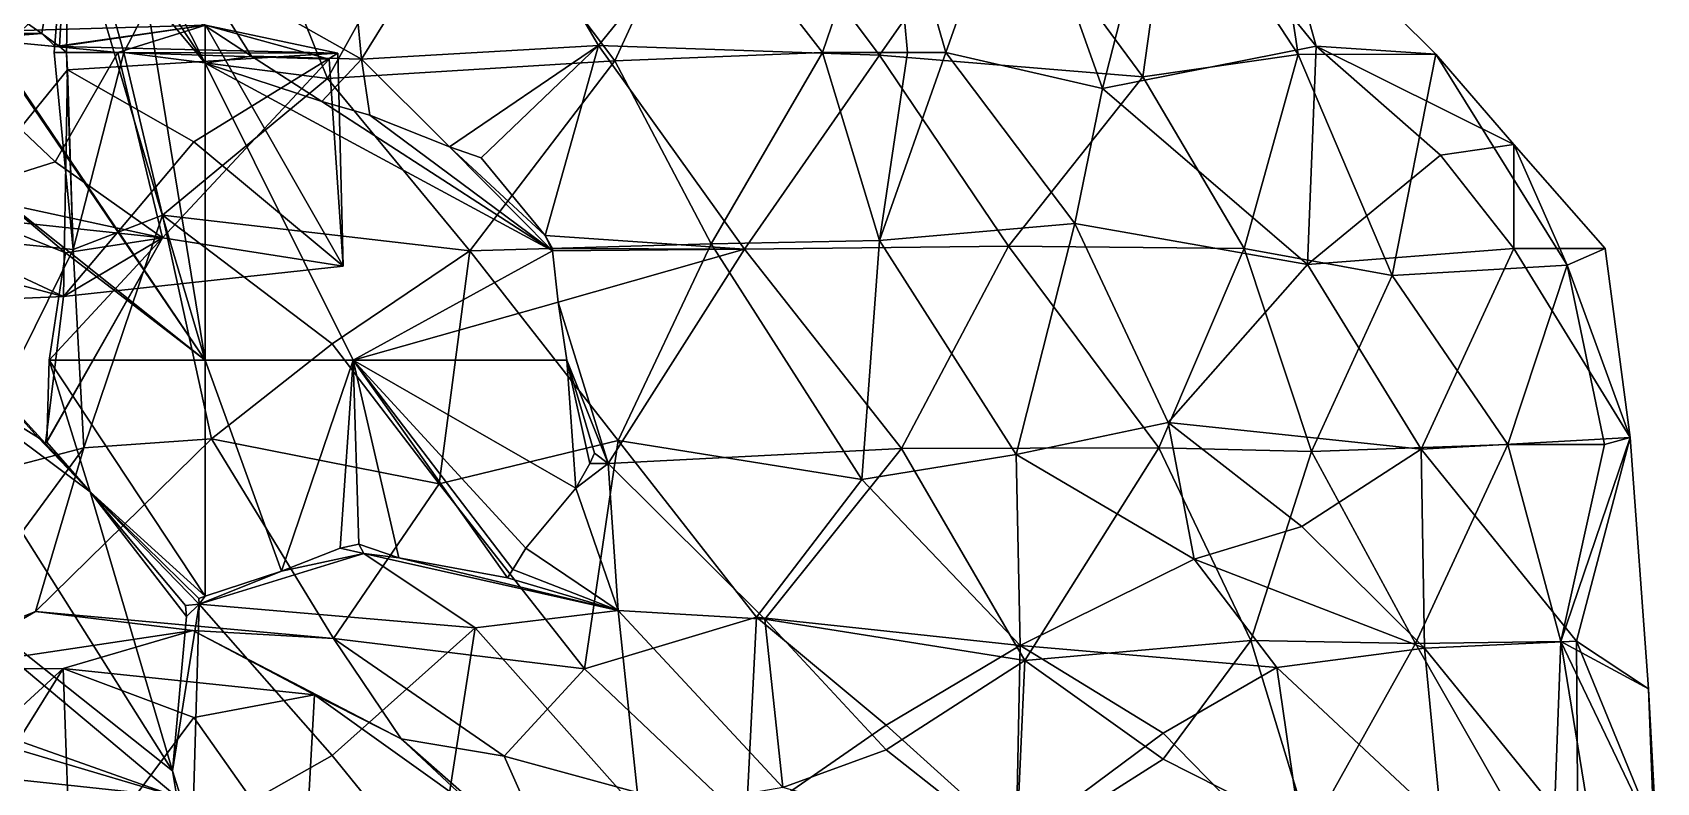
# Model space of a CAD drawing. Extents: x 290034 to 295698, y 4553723 to 4561693.
# Drawn here: x 291304.3 to 291452, y 4554350.4 to 4554418.6 of the extents above; entities that cross this region are included whole.
import ezdxf

# ---------------------------------------------------------------- set-up
doc = ezdxf.new("R2010")
doc.units = 0
doc.layers.add('Au_ppm_Pref_-_0_2', color=7, linetype='CONTINUOUS')

msp = doc.modelspace()

# ---------------------------------------------------------------- linework, layer by layer
at = {"layer": 'Au_ppm_Pref_-_0_2'}
for points in [[(291307.67, 4554434.24, 1806.18), (291312.59, 4554416.79, 1802.56), (291322.47, 4554435.85, 1800.82)], [(291322.47, 4554435.85, 1800.82), (291312.59, 4554416.79, 1802.56), (291331.11, 4554414.41, 1800.77)], [(291318.95, 4554424.77, 1831.97), (291332.23, 4554436.79, 1831.55), (291334.22, 4554416.16, 1834.29)], [(291322.47, 4554435.85, 1800.82), (291331.11, 4554414.41, 1800.77), (291342.69, 4554435.29, 1798.69)], [(291332.23, 4554436.79, 1831.55), (291345.66, 4554434.61, 1833.42), (291334.22, 4554416.16, 1834.29)], [(291306.46, 4554434.44, 1828.74), (291300.98, 4554416.79, 1827.99), (291292.78, 4554434.22, 1823.73)], [(291305.13, 4554418.51, 1811.49), (291307.67, 4554434.24, 1806.18), (291293.75, 4554426.45, 1808.78)], [(291306.46, 4554434.44, 1828.74), (291301.07, 4554416.79, 1828.03), (291300.98, 4554416.79, 1827.99)], [(291306.46, 4554434.44, 1828.74), (291309.43, 4554424.46, 1830.99), (291301.07, 4554416.79, 1828.03)], [(291305.13, 4554418.51, 1811.49), (291306.74, 4554417.34, 1811.49), (291307.67, 4554434.24, 1806.18)], [(291307.37, 4554416.79, 1811.01), (291306.26, 4554416.79, 1805.55), (291307.67, 4554434.24, 1806.18)], [(291307.67, 4554434.24, 1806.18), (291306.26, 4554416.79, 1805.55), (291312.59, 4554416.79, 1802.56)], [(291307.67, 4554434.24, 1806.18), (291306.74, 4554417.34, 1811.49), (291307.37, 4554416.79, 1811.01)], [(291331.11, 4554414.41, 1800.77), (291357.25, 4554416.02, 1798.84), (291342.69, 4554435.29, 1798.69)], [(291345.66, 4554434.61, 1833.42), (291355.76, 4554417.42, 1836.79), (291334.22, 4554416.16, 1834.29)], [(291342.69, 4554435.29, 1798.69), (291357.25, 4554416.02, 1798.84), (291364.5, 4554431.77, 1800.12)], [(291355.76, 4554417.42, 1836.79), (291345.66, 4554434.61, 1833.42), (291368.68, 4554433.34, 1834.32)], [(291376.13, 4554416.79, 1802.35), (291382.22, 4554434.62, 1805.62), (291364.5, 4554431.77, 1800.12)], [(291376.13, 4554416.79, 1802.35), (291383.88, 4554416.79, 1805.55), (291382.22, 4554434.62, 1805.62)], [(291387.36, 4554416.79, 1808.94), (291393.88, 4554435.21, 1811.8), (291382.22, 4554434.62, 1805.62)], [(291383.88, 4554416.79, 1805.55), (291387.36, 4554416.79, 1808.94), (291382.22, 4554434.62, 1805.62)], [(291387.36, 4554416.79, 1808.94), (291401.6, 4554413.52, 1812.39), (291393.88, 4554435.21, 1811.8)], [(291401.6, 4554413.52, 1812.39), (291407.01, 4554434.6, 1817.46), (291393.88, 4554435.21, 1811.8)], [(291401.6, 4554413.52, 1812.39), (291421.03, 4554417.36, 1816.3), (291407.01, 4554434.6, 1817.46)], [(291407.01, 4554434.6, 1817.46), (291421.03, 4554417.36, 1816.3), (291417.16, 4554431.29, 1822.56)], [(291368.68, 4554433.34, 1834.32), (291381.32, 4554416.53, 1835.1), (291355.76, 4554417.42, 1836.79)], [(291368.68, 4554433.34, 1834.32), (291392.27, 4554432.19, 1833.38), (291381.32, 4554416.53, 1835.1)], [(291392.27, 4554432.19, 1833.38), (291408.01, 4554434.04, 1829.28), (291405.27, 4554414.58, 1833.63)], [(291419.39, 4554416.61, 1829.25), (291405.27, 4554414.58, 1833.63), (291408.01, 4554434.04, 1829.28)], [(291419.39, 4554416.61, 1829.25), (291408.01, 4554434.04, 1829.28), (291417.16, 4554431.29, 1822.56)], [(291364.5, 4554431.77, 1800.12), (291357.25, 4554416.02, 1798.84), (291376.13, 4554416.79, 1802.35)], [(291381.32, 4554416.53, 1835.1), (291392.27, 4554432.19, 1833.38), (291405.27, 4554414.58, 1833.63)], [(291419.39, 4554416.61, 1829.25), (291417.16, 4554431.29, 1822.56), (291431.93, 4554416.62, 1823.22)], [(291431.93, 4554416.62, 1823.22), (291417.16, 4554431.29, 1822.56), (291421.03, 4554417.36, 1816.3)], [(291283.14, 4554416.79, 1811.49), (291305.13, 4554418.51, 1811.49), (291293.75, 4554426.45, 1808.78)], [(291301.07, 4554416.79, 1828.03), (291309.43, 4554424.46, 1830.99), (291320, 4554388.82, 1829.15)], [(291314.53, 4554422.34, 1831.96), (291320, 4554388.82, 1829.15), (291309.43, 4554424.46, 1830.99)], [(291320, 4554419.21, 1832.89), (291318.95, 4554424.77, 1831.97), (291324.21, 4554416.44, 1833.59)], [(291324.21, 4554416.44, 1833.59), (291318.95, 4554424.77, 1831.97), (291334.22, 4554416.16, 1834.29)], [(291314.53, 4554422.34, 1831.96), (291316.14, 4554421.67, 1832.26), (291320, 4554415.82, 1832.47)], [(291320, 4554388.82, 1829.15), (291314.53, 4554422.34, 1831.96), (291320, 4554415.82, 1832.47)], [(291316.14, 4554421.67, 1832.26), (291317.43, 4554420.84, 1832.47), (291320, 4554415.82, 1832.47)], [(291317.43, 4554420.84, 1832.47), (291320, 4554419.21, 1832.89), (291320, 4554415.82, 1832.47)], [(291283.14, 4554416.79, 1811.49), (291294.02, 4554418.5, 1817.92), (291305.13, 4554418.51, 1811.49)], [(291312.05, 4554416.79, 1820.68), (291320.02, 4554419.25, 1817.39), (291294.02, 4554418.5, 1817.92)], [(291320.02, 4554419.25, 1817.39), (291306.35, 4554417.32, 1811.67), (291294.02, 4554418.5, 1817.92)], [(291294.02, 4554418.5, 1817.92), (291306.35, 4554417.32, 1811.67), (291305.13, 4554418.51, 1811.49)], [(291312.05, 4554416.79, 1820.68), (291294.02, 4554418.5, 1817.92), (291306.35, 4554406.83, 1820.05)], [(291294.02, 4554418.5, 1817.92), (291297.31, 4554404.01, 1823.37), (291306.35, 4554406.83, 1820.05)], [(291306.35, 4554417.32, 1811.67), (291306.74, 4554417.34, 1811.49), (291305.13, 4554418.51, 1811.49)], [(291320.02, 4554419.25, 1817.39), (291306.74, 4554417.34, 1811.49), (291306.35, 4554417.32, 1811.67)], [(291320.02, 4554419.25, 1817.39), (291332.06, 4554416.71, 1810.98), (291306.74, 4554417.34, 1811.49)], [(291331.28, 4554416.18, 1823.05), (291320.02, 4554419.25, 1817.39), (291312.05, 4554416.79, 1820.68)], [(291320, 4554419.21, 1832.89), (291324.21, 4554416.44, 1833.59), (291320, 4554415.82, 1832.47)], [(291320.02, 4554419.25, 1817.39), (291331.28, 4554416.18, 1823.05), (291332.53, 4554397.36, 1817.46)], [(291320.02, 4554419.25, 1817.39), (291332.53, 4554397.36, 1817.46), (291332.06, 4554416.71, 1810.98)], [(291320, 4554388.82, 1829.15), (291299.87, 4554404.8, 1826.27), (291300.99, 4554416.7, 1828)], [(291300.99, 4554416.7, 1828), (291301.07, 4554416.79, 1828.03), (291320, 4554388.82, 1829.15)], [(291307.37, 4554416.79, 1811.01), (291307.99, 4554398.89, 1805.62), (291306.26, 4554416.79, 1805.55)], [(291306.26, 4554416.79, 1805.55), (291307.99, 4554398.89, 1805.62), (291312.59, 4554416.79, 1802.56)], [(291312.05, 4554416.79, 1820.68), (291306.35, 4554406.83, 1820.05), (291316.11, 4554399.94, 1822.13)], [(291307.37, 4554416.79, 1811.01), (291306.74, 4554417.34, 1811.49), (291332.06, 4554416.71, 1810.98)], [(291307.37, 4554416.79, 1811.01), (291307.47, 4554415.2, 1811.49), (291307.99, 4554398.89, 1805.62)], [(291307.47, 4554415.2, 1811.49), (291307.37, 4554416.79, 1811.01), (291332.06, 4554416.71, 1810.98)], [(291318.95, 4554408.65, 1814.72), (291307.47, 4554415.2, 1811.49), (291332.06, 4554416.71, 1810.98)], [(291307.99, 4554398.89, 1805.62), (291316.12, 4554401.99, 1798.09), (291312.59, 4554416.79, 1802.56)], [(291316.11, 4554399.94, 1822.13), (291331.28, 4554416.18, 1823.05), (291312.05, 4554416.79, 1820.68)], [(291312.59, 4554416.79, 1802.56), (291316.12, 4554401.99, 1798.09), (291331.11, 4554414.41, 1800.77)], [(291318.95, 4554408.65, 1814.72), (291332.06, 4554416.71, 1810.98), (291332.53, 4554397.36, 1817.46)], [(291324.21, 4554416.44, 1833.59), (291330.61, 4554412.34, 1834.67), (291320, 4554415.82, 1832.47)], [(291334.22, 4554416.16, 1834.29), (291330.61, 4554412.34, 1834.67), (291324.21, 4554416.44, 1833.59)], [(291334.22, 4554416.16, 1834.29), (291355.76, 4554417.42, 1836.79), (291342.22, 4554408.21, 1837.03)], [(291342.22, 4554408.21, 1837.03), (291355.76, 4554417.42, 1836.79), (291345.09, 4554407.2, 1837.62)], [(291355.76, 4554417.42, 1836.79), (291350.91, 4554400.14, 1838.19), (291345.09, 4554407.2, 1837.62)], [(291350.91, 4554400.14, 1838.19), (291355.76, 4554417.42, 1836.79), (291369.05, 4554398.91, 1836.87)], [(291369.05, 4554398.91, 1836.87), (291355.76, 4554417.42, 1836.79), (291381.32, 4554416.53, 1835.1)], [(291366.02, 4554399.38, 1800.83), (291376.13, 4554416.79, 1802.35), (291357.25, 4554416.02, 1798.84)], [(291366.02, 4554399.38, 1800.83), (291381.33, 4554399.7, 1806.45), (291376.13, 4554416.79, 1802.35)], [(291369.05, 4554398.91, 1836.87), (291381.32, 4554416.53, 1835.1), (291393.06, 4554399.18, 1834.86)], [(291376.13, 4554416.79, 1802.35), (291381.33, 4554399.7, 1806.45), (291383.88, 4554416.79, 1805.55)], [(291381.32, 4554416.53, 1835.1), (291405.27, 4554414.58, 1833.63), (291393.06, 4554399.18, 1834.86)], [(291381.33, 4554399.7, 1806.45), (291399.09, 4554401.24, 1810.18), (291387.36, 4554416.79, 1808.94)], [(291381.33, 4554399.7, 1806.45), (291387.36, 4554416.79, 1808.94), (291383.88, 4554416.79, 1805.55)], [(291387.36, 4554416.79, 1808.94), (291399.09, 4554401.24, 1810.18), (291401.6, 4554413.52, 1812.39)], [(291420.25, 4554397.5, 1813.49), (291421.03, 4554417.36, 1816.3), (291401.6, 4554413.52, 1812.39)], [(291419.39, 4554416.61, 1829.25), (291414.49, 4554398.97, 1832.78), (291405.27, 4554414.58, 1833.63)], [(291419.39, 4554416.61, 1829.25), (291427.95, 4554396.51, 1827.92), (291414.49, 4554398.97, 1832.78)], [(291419.39, 4554416.61, 1829.25), (291431.93, 4554416.62, 1823.22), (291427.95, 4554396.51, 1827.92)], [(291420.25, 4554397.5, 1813.49), (291432.34, 4554407.45, 1814.61), (291421.03, 4554417.36, 1816.3)], [(291421.03, 4554417.36, 1816.3), (291439.03, 4554408.43, 1817.43), (291431.93, 4554416.62, 1823.22)], [(291439.03, 4554408.43, 1817.43), (291421.03, 4554417.36, 1816.3), (291432.34, 4554407.45, 1814.61)], [(291427.95, 4554396.51, 1827.92), (291431.93, 4554416.62, 1823.22), (291443.87, 4554397.46, 1822.86)], [(291439.03, 4554408.43, 1817.43), (291443.87, 4554397.46, 1822.86), (291431.93, 4554416.62, 1823.22)], [(291307.47, 4554415.2, 1811.49), (291307.1, 4554394.59, 1816.57), (291295.21, 4554400.15, 1811.18)], [(291307.47, 4554415.2, 1811.49), (291295.21, 4554400.15, 1811.18), (291307.99, 4554398.89, 1805.62)], [(291318.95, 4554408.65, 1814.72), (291307.1, 4554394.59, 1816.57), (291307.47, 4554415.2, 1811.49)], [(291316.11, 4554399.94, 1822.13), (291332.53, 4554397.36, 1817.46), (291331.28, 4554416.18, 1823.05)], [(291330.61, 4554412.34, 1834.67), (291351.59, 4554398.76, 1838.19), (291320, 4554415.82, 1832.47)], [(291351.59, 4554398.76, 1838.19), (291333.44, 4554388.82, 1832.47), (291320, 4554415.82, 1832.47)], [(291320, 4554388.82, 1829.15), (291320, 4554415.82, 1832.47), (291333.44, 4554388.82, 1832.47)], [(291334.22, 4554416.16, 1834.29), (291334.98, 4554411.08, 1835.6), (291330.61, 4554412.34, 1834.67)], [(291344.05, 4554398.75, 1797.15), (291357.25, 4554416.02, 1798.84), (291331.11, 4554414.41, 1800.77)], [(291334.22, 4554416.16, 1834.29), (291342.22, 4554408.21, 1837.03), (291334.98, 4554411.08, 1835.6)], [(291366.02, 4554399.38, 1800.83), (291357.25, 4554416.02, 1798.84), (291344.05, 4554398.75, 1797.15)], [(291331.11, 4554414.41, 1800.77), (291316.12, 4554401.99, 1798.09), (291344.05, 4554398.75, 1797.15)], [(291414.49, 4554398.97, 1832.78), (291393.06, 4554399.18, 1834.86), (291405.27, 4554414.58, 1833.63)], [(291401.6, 4554413.52, 1812.39), (291399.09, 4554401.24, 1810.18), (291420.25, 4554397.5, 1813.49)], [(291330.61, 4554412.34, 1834.67), (291334.98, 4554411.08, 1835.6), (291351.59, 4554398.76, 1838.19)], [(291351.59, 4554398.76, 1838.19), (291334.98, 4554411.08, 1835.6), (291342.22, 4554408.21, 1837.03)], [(291318.95, 4554408.65, 1814.72), (291332.53, 4554397.36, 1817.46), (291307.1, 4554394.59, 1816.57)], [(291342.22, 4554408.21, 1837.03), (291345.09, 4554407.2, 1837.62), (291350.91, 4554400.14, 1838.19)], [(291350.91, 4554400.14, 1838.19), (291351.59, 4554398.76, 1838.19), (291342.22, 4554408.21, 1837.03)], [(291439.03, 4554408.43, 1817.43), (291432.34, 4554407.45, 1814.61), (291439.03, 4554398.97, 1814.28)], [(291439.03, 4554408.43, 1817.43), (291447.33, 4554398.97, 1817.43), (291443.87, 4554397.46, 1822.86)], [(291439.03, 4554408.43, 1817.43), (291439.03, 4554398.97, 1814.28), (291447.33, 4554398.97, 1817.43)], [(291297.31, 4554404.01, 1823.37), (291316.11, 4554399.94, 1822.13), (291306.35, 4554406.83, 1820.05)], [(291420.25, 4554397.5, 1813.49), (291439.03, 4554398.97, 1814.28), (291432.34, 4554407.45, 1814.61)], [(291299.54, 4554401.7, 1825.78), (291299.87, 4554404.8, 1826.27), (291307.29, 4554398.58, 1827.29)], [(291299.87, 4554404.8, 1826.27), (291320, 4554388.82, 1829.15), (291307.29, 4554398.58, 1827.29)], [(291299.54, 4554401.7, 1825.78), (291316.11, 4554399.94, 1822.13), (291297.31, 4554404.01, 1823.37)], [(291316.11, 4554399.94, 1822.13), (291299.54, 4554401.7, 1825.78), (291307.29, 4554398.58, 1827.29)], [(291308.94, 4554380.85, 1799.93), (291316.12, 4554401.99, 1798.09), (291307.99, 4554398.89, 1805.62)], [(291308.94, 4554380.85, 1799.93), (291320.56, 4554381.66, 1796.09), (291316.12, 4554401.99, 1798.09)], [(291331.54, 4554390.29, 1796.57), (291316.12, 4554401.99, 1798.09), (291320.56, 4554381.66, 1796.09)], [(291316.12, 4554401.99, 1798.09), (291331.54, 4554390.29, 1796.57), (291344.05, 4554398.75, 1797.15)], [(291293.75, 4554394.02, 1821.72), (291281.43, 4554401.35, 1818.53), (291307.1, 4554394.59, 1816.57)], [(291281.43, 4554401.35, 1818.53), (291295.21, 4554400.15, 1811.18), (291307.1, 4554394.59, 1816.57)], [(291297.59, 4554377.88, 1806.62), (291307.99, 4554398.89, 1805.62), (291295.21, 4554400.15, 1811.18)], [(291399.09, 4554401.24, 1810.18), (291381.33, 4554399.7, 1806.45), (291393.75, 4554380.24, 1806.33)], [(291399.09, 4554401.24, 1810.18), (291393.75, 4554380.24, 1806.33), (291407.57, 4554383.16, 1810.25)], [(291399.09, 4554401.24, 1810.18), (291407.57, 4554383.16, 1810.25), (291420.25, 4554397.5, 1813.49)], [(291297.59, 4554377.88, 1806.62), (291308.94, 4554380.85, 1799.93), (291307.99, 4554398.89, 1805.62)], [(291305.46, 4554381.24, 1823.74), (291316.11, 4554399.94, 1822.13), (291305.6, 4554381.36, 1823.8)], [(291305.46, 4554381.24, 1823.74), (291307.1, 4554394.59, 1816.57), (291316.11, 4554399.94, 1822.13)], [(291305.6, 4554381.36, 1823.8), (291316.11, 4554399.94, 1822.13), (291305.81, 4554388.82, 1825.64)], [(291305.81, 4554388.82, 1825.64), (291316.11, 4554399.94, 1822.13), (291307.29, 4554398.58, 1827.29)], [(291332.53, 4554397.36, 1817.46), (291316.11, 4554399.94, 1822.13), (291307.1, 4554394.59, 1816.57)], [(291331.54, 4554390.29, 1796.57), (291341.26, 4554377.58, 1796.23), (291344.05, 4554398.75, 1797.15)], [(291333.44, 4554388.82, 1832.47), (291351.59, 4554398.76, 1838.19), (291352.1, 4554394.08, 1837.74)], [(291341.26, 4554377.58, 1796.23), (291357.57, 4554381.53, 1799.18), (291344.05, 4554398.75, 1797.15)], [(291366.02, 4554399.38, 1800.83), (291344.05, 4554398.75, 1797.15), (291357.57, 4554381.53, 1799.18)], [(291351.57, 4554398.97, 1838.21), (291351.59, 4554398.76, 1838.19), (291350.91, 4554400.14, 1838.19)], [(291350.91, 4554400.14, 1838.19), (291369.05, 4554398.91, 1836.87), (291351.57, 4554398.97, 1838.21)], [(291351.57, 4554398.97, 1838.21), (291369.05, 4554398.91, 1836.87), (291351.59, 4554398.76, 1838.19)], [(291351.59, 4554398.76, 1838.19), (291369.05, 4554398.91, 1836.87), (291352.1, 4554394.08, 1837.74)], [(291352.1, 4554394.08, 1837.74), (291369.05, 4554398.91, 1836.87), (291356.66, 4554379.42, 1836.11)], [(291369.05, 4554398.91, 1836.87), (291383.32, 4554380.79, 1835.43), (291356.66, 4554379.42, 1836.11)], [(291366.02, 4554399.38, 1800.83), (291357.57, 4554381.53, 1799.18), (291379.71, 4554377.98, 1801.72)], [(291366.02, 4554399.38, 1800.83), (291379.71, 4554377.98, 1801.72), (291381.33, 4554399.7, 1806.45)], [(291369.05, 4554398.91, 1836.87), (291393.06, 4554399.18, 1834.86), (291383.32, 4554380.79, 1835.43)], [(291379.71, 4554377.98, 1801.72), (291393.75, 4554380.24, 1806.33), (291381.33, 4554399.7, 1806.45)], [(291406.73, 4554380.85, 1834.34), (291383.32, 4554380.79, 1835.43), (291393.06, 4554399.18, 1834.86)], [(291414.49, 4554398.97, 1832.78), (291406.73, 4554380.85, 1834.34), (291393.06, 4554399.18, 1834.86)], [(291414.49, 4554398.97, 1832.78), (291420.63, 4554380.53, 1830.15), (291406.73, 4554380.85, 1834.34)], [(291427.95, 4554396.51, 1827.92), (291420.63, 4554380.53, 1830.15), (291414.49, 4554398.97, 1832.78)], [(291420.25, 4554397.5, 1813.49), (291430.59, 4554380.74, 1812.33), (291439.03, 4554398.97, 1814.28)], [(291430.59, 4554380.74, 1812.33), (291449.59, 4554381.8, 1817.11), (291439.03, 4554398.97, 1814.28)], [(291447.33, 4554398.97, 1817.43), (291439.03, 4554398.97, 1814.28), (291449.59, 4554381.8, 1817.11)], [(291443.87, 4554397.46, 1822.86), (291447.33, 4554398.97, 1817.43), (291449.59, 4554381.8, 1817.11)], [(291307.29, 4554398.58, 1827.29), (291320, 4554388.82, 1829.15), (291305.81, 4554388.82, 1825.64)], [(291420.25, 4554397.5, 1813.49), (291407.57, 4554383.16, 1810.25), (291430.59, 4554380.74, 1812.33)], [(291443.87, 4554397.46, 1822.86), (291438.47, 4554381.15, 1826.26), (291427.95, 4554396.51, 1827.92)], [(291443.87, 4554397.46, 1822.86), (291447.27, 4554381.15, 1823.37), (291438.47, 4554381.15, 1826.26)], [(291449.59, 4554381.8, 1817.11), (291447.27, 4554381.15, 1823.37), (291443.87, 4554397.46, 1822.86)], [(291427.95, 4554396.51, 1827.92), (291438.47, 4554381.15, 1826.26), (291420.63, 4554380.53, 1830.15)], [(291307.1, 4554394.59, 1816.57), (291305.46, 4554381.24, 1823.74), (291293.75, 4554394.02, 1821.72)], [(291304.79, 4554381.8, 1823.71), (291293.42, 4554388.82, 1822.57), (291293.75, 4554394.02, 1821.72)], [(291293.75, 4554394.02, 1821.72), (291305.46, 4554381.24, 1823.74), (291304.79, 4554381.8, 1823.71)], [(291333.44, 4554388.82, 1832.47), (291352.1, 4554394.08, 1837.74), (291352.9, 4554388.82, 1837.29)], [(291352.1, 4554394.08, 1837.74), (291356.66, 4554379.42, 1836.11), (291352.9, 4554388.82, 1837.29)], [(291320.56, 4554381.66, 1796.09), (291341.26, 4554377.58, 1796.23), (291331.54, 4554390.29, 1796.57)], [(291317.01, 4554351.5, 1819.46), (291317.42, 4554349.13, 1818.81), (291270, 4554388.82, 1816.78)], [(291270, 4554388.82, 1816.78), (291317.42, 4554349.13, 1818.81), (291270, 4554365.91, 1809.16)], [(291293.42, 4554388.82, 1822.57), (291317.01, 4554351.5, 1819.46), (291270, 4554388.82, 1816.78)], [(291293.42, 4554388.82, 1822.57), (291304.79, 4554381.8, 1823.71), (291309.54, 4554376.86, 1823.69)], [(291317.01, 4554351.5, 1819.46), (291293.42, 4554388.82, 1822.57), (291309.54, 4554376.86, 1823.69)], [(291305.6, 4554381.36, 1823.8), (291305.81, 4554388.82, 1825.64), (291309.54, 4554376.86, 1823.69)], [(291320, 4554367.37, 1824.01), (291309.54, 4554376.86, 1823.69), (291305.81, 4554388.82, 1825.64)], [(291320, 4554367.37, 1824.01), (291305.81, 4554388.82, 1825.64), (291320, 4554388.82, 1829.15)], [(291326.94, 4554369.63, 1826.27), (291320, 4554367.37, 1824.01), (291320, 4554388.82, 1829.15)], [(291320, 4554388.82, 1829.15), (291333.44, 4554388.82, 1832.47), (291326.94, 4554369.63, 1826.27)], [(291332.28, 4554371.74, 1828.3), (291326.94, 4554369.63, 1826.27), (291333.44, 4554388.82, 1832.47)], [(291333.97, 4554372.1, 1828.88), (291332.28, 4554371.74, 1828.3), (291333.44, 4554388.82, 1832.47)], [(291337.61, 4554370.84, 1829.67), (291333.97, 4554372.1, 1828.88), (291333.44, 4554388.82, 1832.47)], [(291347.48, 4554369.04, 1832.16), (291337.61, 4554370.84, 1829.67), (291333.44, 4554388.82, 1832.47)], [(291347.96, 4554369.8, 1832.47), (291347.48, 4554369.04, 1832.16), (291333.44, 4554388.82, 1832.47)], [(291333.44, 4554388.82, 1832.47), (291349.17, 4554371.74, 1833.27), (291347.96, 4554369.8, 1832.47)], [(291349.17, 4554371.74, 1833.27), (291333.44, 4554388.82, 1832.47), (291353.69, 4554377.19, 1835.37)], [(291353.69, 4554377.19, 1835.37), (291333.44, 4554388.82, 1832.47), (291352.9, 4554388.82, 1837.29)], [(291354.99, 4554379.42, 1836.1), (291353.69, 4554377.19, 1835.37), (291352.9, 4554388.82, 1837.29)], [(291354.99, 4554379.42, 1836.1), (291352.9, 4554388.82, 1837.29), (291355.39, 4554380.36, 1836.37)], [(291352.9, 4554388.82, 1837.29), (291356.66, 4554379.42, 1836.11), (291355.39, 4554380.36, 1836.37)], [(291393.75, 4554380.24, 1806.33), (291409.95, 4554370.73, 1804.42), (291407.57, 4554383.16, 1810.25)], [(291407.57, 4554383.16, 1810.25), (291409.95, 4554370.73, 1804.42), (291419.74, 4554373.7, 1808.04)], [(291430.59, 4554380.74, 1812.33), (291407.57, 4554383.16, 1810.25), (291419.74, 4554373.7, 1808.04)], [(291308.94, 4554380.85, 1799.93), (291304.56, 4554365.98, 1793.88), (291320.56, 4554381.66, 1796.09)], [(291304.56, 4554365.98, 1793.88), (291331.67, 4554363.53, 1793.65), (291320.56, 4554381.66, 1796.09)], [(291309.54, 4554376.86, 1823.69), (291304.79, 4554381.8, 1823.71), (291305.46, 4554381.24, 1823.74)], [(291305.46, 4554381.24, 1823.74), (291305.6, 4554381.36, 1823.8), (291309.54, 4554376.86, 1823.69)], [(291320.56, 4554381.66, 1796.09), (291331.67, 4554363.53, 1793.65), (291341.26, 4554377.58, 1796.23)], [(291354.5, 4554360.78, 1795.59), (291357.57, 4554381.53, 1799.18), (291341.26, 4554377.58, 1796.23)], [(291370.14, 4554365.47, 1798.47), (291357.57, 4554381.53, 1799.18), (291354.5, 4554360.78, 1795.59)], [(291357.57, 4554381.53, 1799.18), (291370.14, 4554365.47, 1798.47), (291379.71, 4554377.98, 1801.72)], [(291438.47, 4554381.15, 1826.26), (291430.07, 4554363.07, 1828.27), (291420.63, 4554380.53, 1830.15)], [(291443.29, 4554363.26, 1822.52), (291430.07, 4554363.07, 1828.27), (291438.47, 4554381.15, 1826.26)], [(291430.59, 4554380.74, 1812.33), (291444.72, 4554363.28, 1811.65), (291449.59, 4554381.8, 1817.11)], [(291447.27, 4554381.15, 1823.37), (291443.29, 4554363.26, 1822.52), (291438.47, 4554381.15, 1826.26)], [(291443.29, 4554363.26, 1822.52), (291447.27, 4554381.15, 1823.37), (291449.59, 4554381.8, 1817.11)], [(291443.29, 4554363.26, 1822.52), (291449.59, 4554381.8, 1817.11), (291451.26, 4554358.94, 1817.43)], [(291444.72, 4554363.28, 1811.65), (291451.26, 4554358.94, 1817.43), (291449.59, 4554381.8, 1817.11)], [(291297.59, 4554377.88, 1806.62), (291295.25, 4554362.25, 1799.1), (291308.94, 4554380.85, 1799.93)], [(291304.56, 4554365.98, 1793.88), (291308.94, 4554380.85, 1799.93), (291295.25, 4554362.25, 1799.1)], [(291355.39, 4554380.36, 1836.37), (291356.66, 4554379.42, 1836.11), (291354.99, 4554379.42, 1836.1)], [(291383.32, 4554380.79, 1835.43), (291370.91, 4554365.28, 1833.86), (291356.66, 4554379.42, 1836.11)], [(291370.91, 4554365.28, 1833.86), (291383.32, 4554380.79, 1835.43), (291394.53, 4554361.51, 1834.11)], [(291379.71, 4554377.98, 1801.72), (291394.11, 4554362.9, 1799.77), (291393.75, 4554380.24, 1806.33)], [(291406.73, 4554380.85, 1834.34), (291394.53, 4554361.51, 1834.11), (291383.32, 4554380.79, 1835.43)], [(291394.11, 4554362.9, 1799.77), (291409.95, 4554370.73, 1804.42), (291393.75, 4554380.24, 1806.33)], [(291415.11, 4554363.34, 1833.07), (291394.53, 4554361.51, 1834.11), (291406.73, 4554380.85, 1834.34)], [(291406.73, 4554380.85, 1834.34), (291420.63, 4554380.53, 1830.15), (291415.11, 4554363.34, 1833.07)], [(291415.11, 4554363.34, 1833.07), (291420.63, 4554380.53, 1830.15), (291430.07, 4554363.07, 1828.27)], [(291419.74, 4554373.7, 1808.04), (291430.89, 4554362.64, 1805.81), (291430.59, 4554380.74, 1812.33)], [(291444.72, 4554363.28, 1811.65), (291430.59, 4554380.74, 1812.33), (291430.89, 4554362.64, 1805.81)], [(291357.57, 4554366.06, 1829.57), (291353.69, 4554377.19, 1835.37), (291356.66, 4554379.42, 1836.11)], [(291354.99, 4554379.42, 1836.1), (291356.66, 4554379.42, 1836.11), (291353.69, 4554377.19, 1835.37)], [(291357.57, 4554366.06, 1829.57), (291356.66, 4554379.42, 1836.11), (291370.91, 4554365.28, 1833.86)], [(291319.4, 4554367.17, 1823.81), (291309.54, 4554376.86, 1823.69), (291320, 4554367.37, 1824.01)], [(291318.3, 4554365.52, 1823.14), (291309.54, 4554376.86, 1823.69), (291318.2, 4554366.51, 1823.36)], [(291317.01, 4554351.5, 1819.46), (291309.54, 4554376.86, 1823.69), (291318.3, 4554365.52, 1823.14)], [(291309.54, 4554376.86, 1823.69), (291319.43, 4554366.64, 1823.38), (291318.2, 4554366.51, 1823.36)], [(291319.43, 4554366.64, 1823.38), (291309.54, 4554376.86, 1823.69), (291319.4, 4554367.17, 1823.81)], [(291354.5, 4554360.78, 1795.59), (291341.26, 4554377.58, 1796.23), (291331.67, 4554363.53, 1793.65)], [(291357.57, 4554366.06, 1829.57), (291349.17, 4554371.74, 1833.27), (291353.69, 4554377.19, 1835.37)], [(291379.71, 4554377.98, 1801.72), (291370.14, 4554365.47, 1798.47), (291394.11, 4554362.9, 1799.77)], [(291419.74, 4554373.7, 1808.04), (291409.95, 4554370.73, 1804.42), (291430.89, 4554362.64, 1805.81)], [(291333.97, 4554372.1, 1828.88), (291334.41, 4554371.24, 1828.03), (291332.28, 4554371.74, 1828.3)], [(291334.41, 4554371.24, 1828.03), (291333.97, 4554372.1, 1828.88), (291337.61, 4554370.84, 1829.67)], [(291326.94, 4554369.63, 1826.27), (291334.41, 4554371.24, 1828.03), (291319.43, 4554366.64, 1823.38)], [(291319.43, 4554366.64, 1823.38), (291334.41, 4554371.24, 1828.03), (291344.54, 4554364.5, 1823.24)], [(291326.94, 4554369.63, 1826.27), (291332.28, 4554371.74, 1828.3), (291334.41, 4554371.24, 1828.03)], [(291357.57, 4554366.06, 1829.57), (291334.41, 4554371.24, 1828.03), (291337.61, 4554370.84, 1829.67)], [(291357.57, 4554366.06, 1829.57), (291344.54, 4554364.5, 1823.24), (291334.41, 4554371.24, 1828.03)], [(291347.48, 4554369.04, 1832.16), (291357.57, 4554366.06, 1829.57), (291337.61, 4554370.84, 1829.67)], [(291357.57, 4554366.06, 1829.57), (291347.96, 4554369.8, 1832.47), (291349.17, 4554371.74, 1833.27)], [(291394.11, 4554362.9, 1799.77), (291417.46, 4554360.88, 1800.5), (291409.95, 4554370.73, 1804.42)], [(291430.89, 4554362.64, 1805.81), (291409.95, 4554370.73, 1804.42), (291417.46, 4554360.88, 1800.5)], [(291320, 4554367.37, 1824.01), (291326.94, 4554369.63, 1826.27), (291319.43, 4554366.64, 1823.38)], [(291357.57, 4554366.06, 1829.57), (291347.48, 4554369.04, 1832.16), (291347.96, 4554369.8, 1832.47)], [(291317.01, 4554351.5, 1819.46), (291319.43, 4554366.64, 1823.38), (291318.85, 4554345.71, 1817.81)], [(291318.3, 4554365.52, 1823.14), (291319.43, 4554366.64, 1823.38), (291317.01, 4554351.5, 1819.46)], [(291318.2, 4554366.51, 1823.36), (291319.43, 4554366.64, 1823.38), (291318.3, 4554365.52, 1823.14)], [(291319.43, 4554366.64, 1823.38), (291331.54, 4554352.89, 1820.91), (291318.85, 4554345.71, 1817.81)], [(291319.43, 4554366.64, 1823.38), (291319.4, 4554367.17, 1823.81), (291320, 4554367.37, 1824.01)], [(291319.43, 4554366.64, 1823.38), (291344.54, 4554364.5, 1823.24), (291331.54, 4554352.89, 1820.91)], [(291270, 4554365.91, 1809.16), (291317.42, 4554349.13, 1818.81), (291271.65, 4554362.7, 1808.62)], [(291295.25, 4554362.25, 1799.1), (291286.44, 4554355.85, 1793.68), (291304.56, 4554365.98, 1793.88)], [(291304.56, 4554365.98, 1793.88), (291286.44, 4554355.85, 1793.68), (291295.58, 4554360.78, 1788.05)], [(291318.86, 4554364.26, 1787.41), (291304.56, 4554365.98, 1793.88), (291295.58, 4554360.78, 1788.05)], [(291304.56, 4554365.98, 1793.88), (291318.86, 4554364.26, 1787.41), (291331.67, 4554363.53, 1793.65)], [(291357.57, 4554366.06, 1829.57), (291359.5, 4554347.72, 1822.3), (291344.54, 4554364.5, 1823.24)], [(291369.19, 4554346.83, 1793.22), (291370.14, 4554365.47, 1798.47), (291354.5, 4554360.78, 1795.59)], [(291357.57, 4554366.06, 1829.57), (291370.91, 4554365.28, 1833.86), (291372.53, 4554349.97, 1827.93)], [(291357.57, 4554366.06, 1829.57), (291372.53, 4554349.97, 1827.93), (291359.5, 4554347.72, 1822.3)], [(291370.14, 4554365.47, 1798.47), (291369.19, 4554346.83, 1793.22), (291381.94, 4554355.63, 1796.24)], [(291394.11, 4554362.9, 1799.77), (291370.14, 4554365.47, 1798.47), (291381.94, 4554355.63, 1796.24)], [(291394.53, 4554361.51, 1834.11), (291381.94, 4554353.41, 1832.62), (291370.91, 4554365.28, 1833.86)], [(291370.91, 4554365.28, 1833.86), (291381.94, 4554353.41, 1832.62), (291372.53, 4554349.97, 1827.93)], [(291307.07, 4554360.79, 1782.31), (291318.86, 4554364.26, 1787.41), (291295.58, 4554360.78, 1788.05)], [(291329.95, 4554358.39, 1782.7), (291318.86, 4554364.26, 1787.41), (291307.07, 4554360.79, 1782.31)], [(291331.67, 4554363.53, 1793.65), (291318.86, 4554364.26, 1787.41), (291337.82, 4554354.4, 1787.74)], [(291337.82, 4554354.4, 1787.74), (291318.86, 4554364.26, 1787.41), (291329.95, 4554358.39, 1782.7)], [(291340.94, 4554341.31, 1818.78), (291331.54, 4554352.89, 1820.91), (291344.54, 4554364.5, 1823.24)], [(291347.18, 4554352.82, 1792.67), (291354.5, 4554360.78, 1795.59), (291331.67, 4554363.53, 1793.65)], [(291331.67, 4554363.53, 1793.65), (291337.82, 4554354.4, 1787.74), (291347.18, 4554352.82, 1792.67)], [(291340.94, 4554341.31, 1818.78), (291344.54, 4554364.5, 1823.24), (291359.5, 4554347.72, 1822.3)], [(291407.14, 4554352.57, 1832.9), (291394.53, 4554361.51, 1834.11), (291415.11, 4554363.34, 1833.07)], [(291407.14, 4554352.57, 1832.9), (291415.11, 4554363.34, 1833.07), (291420.44, 4554345.84, 1829.75)], [(291430.07, 4554363.07, 1828.27), (291420.44, 4554345.84, 1829.75), (291415.11, 4554363.34, 1833.07)], [(291430.07, 4554363.07, 1828.27), (291443.29, 4554363.26, 1822.52), (291442.48, 4554341.35, 1826.76)], [(291444.72, 4554363.28, 1811.65), (291430.89, 4554362.64, 1805.81), (291444.84, 4554345.48, 1805.53)], [(291443.29, 4554363.26, 1822.52), (291446.18, 4554345.52, 1823.37), (291442.48, 4554341.35, 1826.76)], [(291451.78, 4554345.52, 1818.64), (291446.18, 4554345.52, 1823.37), (291443.29, 4554363.26, 1822.52)], [(291443.29, 4554363.26, 1822.52), (291451.26, 4554358.94, 1817.43), (291451.78, 4554345.52, 1818.64)], [(291444.72, 4554363.28, 1811.65), (291452, 4554345.52, 1812.8), (291451.26, 4554358.94, 1817.43)], [(291444.72, 4554363.28, 1811.65), (291444.84, 4554345.48, 1805.53), (291452, 4554345.52, 1812.8)], [(291271.65, 4554362.7, 1808.62), (291317.42, 4554349.13, 1818.81), (291274.72, 4554353.71, 1806.62)], [(291381.94, 4554355.63, 1796.24), (291393.76, 4554344.99, 1793.78), (291394.11, 4554362.9, 1799.77)], [(291394.11, 4554362.9, 1799.77), (291393.76, 4554344.99, 1793.78), (291407.14, 4554354.92, 1796.48)], [(291394.11, 4554362.9, 1799.77), (291407.14, 4554354.92, 1796.48), (291417.46, 4554360.88, 1800.5)], [(291417.46, 4554360.88, 1800.5), (291432.42, 4554346.91, 1799.36), (291430.89, 4554362.64, 1805.81)], [(291430.07, 4554363.07, 1828.27), (291442.48, 4554341.35, 1826.76), (291420.44, 4554345.84, 1829.75)], [(291430.89, 4554362.64, 1805.81), (291432.42, 4554346.91, 1799.36), (291444.84, 4554345.48, 1805.53)], [(291299.94, 4554354.28, 1781.8), (291307.07, 4554360.79, 1782.31), (291295.58, 4554360.78, 1788.05)], [(291307.07, 4554360.79, 1782.31), (291299.94, 4554354.28, 1781.8), (291297.56, 4554345.52, 1780)], [(291307.07, 4554360.79, 1782.31), (291297.56, 4554345.52, 1780), (291307.76, 4554341.34, 1777.92)], [(291329.95, 4554358.39, 1782.7), (291307.07, 4554360.79, 1782.31), (291318.95, 4554356.35, 1778.19)], [(291307.07, 4554360.79, 1782.31), (291307.76, 4554341.34, 1777.92), (291318.95, 4554356.35, 1778.19)], [(291369.19, 4554346.83, 1793.22), (291354.5, 4554360.78, 1795.59), (291347.18, 4554352.82, 1792.67)], [(291394.53, 4554361.51, 1834.11), (291393.74, 4554344.08, 1829.81), (291381.94, 4554353.41, 1832.62)], [(291394.53, 4554361.51, 1834.11), (291407.14, 4554352.57, 1832.9), (291393.74, 4554344.08, 1829.81)], [(291417.46, 4554360.88, 1800.5), (291407.14, 4554354.92, 1796.48), (291420.29, 4554341.48, 1793.43)], [(291417.46, 4554360.88, 1800.5), (291420.29, 4554341.48, 1793.43), (291432.42, 4554346.91, 1799.36)], [(291451.78, 4554345.52, 1818.64), (291451.26, 4554358.94, 1817.43), (291452, 4554345.52, 1812.8)], [(291329.03, 4554342.08, 1778.19), (291329.95, 4554358.39, 1782.7), (291318.95, 4554356.35, 1778.19)], [(291329.03, 4554342.08, 1778.19), (291345.25, 4554347.48, 1781.72), (291329.95, 4554358.39, 1782.7)], [(291337.82, 4554354.4, 1787.74), (291329.95, 4554358.39, 1782.7), (291345.25, 4554347.48, 1781.72)], [(291329.03, 4554342.08, 1778.19), (291318.95, 4554356.35, 1778.19), (291307.76, 4554341.34, 1777.92)], [(291352.05, 4554341.93, 1789.12), (291347.18, 4554352.82, 1792.67), (291337.82, 4554354.4, 1787.74)], [(291337.82, 4554354.4, 1787.74), (291345.25, 4554347.48, 1781.72), (291352.05, 4554341.93, 1789.12)], [(291381.94, 4554355.63, 1796.24), (291369.19, 4554346.83, 1793.22), (291393.76, 4554344.99, 1793.78)], [(291393.76, 4554344.99, 1793.78), (291420.29, 4554341.48, 1793.43), (291407.14, 4554354.92, 1796.48)], [(291274.33, 4554349.13, 1804.97), (291274.72, 4554353.71, 1806.62), (291317.42, 4554349.13, 1818.81)], [(291318.85, 4554345.71, 1817.81), (291331.54, 4554352.89, 1820.91), (291340.94, 4554341.31, 1818.78)], [(291372.53, 4554349.97, 1827.93), (291381.94, 4554353.41, 1832.62), (291393.74, 4554344.08, 1829.81)], [(291317.42, 4554349.13, 1818.81), (291317.01, 4554351.5, 1819.46), (291318.85, 4554345.71, 1817.81)], [(291347.18, 4554352.82, 1792.67), (291352.05, 4554341.93, 1789.12), (291369.19, 4554346.83, 1793.22)], [(291407.14, 4554352.57, 1832.9), (291420.44, 4554345.84, 1829.75), (291393.74, 4554344.08, 1829.81)]]:
    msp.add_3dface(points, dxfattribs=at)

doc.saveas('drawing.dxf')
